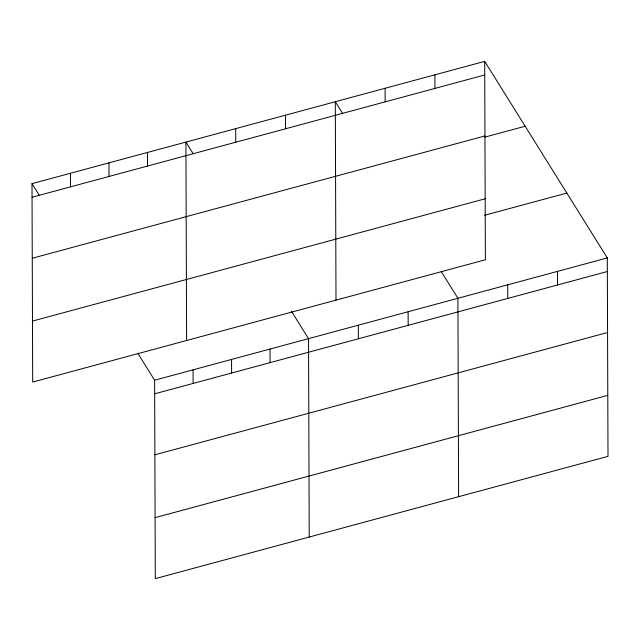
<?xml version="1.0" encoding="UTF-8"?>
<svg xmlns="http://www.w3.org/2000/svg" width="640" height="640" viewBox="0 0 640 640"><rect width="100%" height="100%" fill="white"/><g stroke="black" fill="none" stroke-linecap="round" stroke-linejoin="round"><path stroke-width="0.96" d="M484.696 61.368L485.384 259.776L32.696 382.072L32 183.656L484.696 61.368L607.304 257.928L608 456.344L155.304 578.632L154.616 380.224L138.016 353.608M32.048 197.248L484.744 74.96M32.264 258.24L484.952 135.944M484.936 137.096L525.16 126.232M32.48 321.08L485.176 198.784M484.488 215.312L566.848 193.064M154.616 380.224L607.304 257.928M154.664 393.816L607.352 271.52M154.872 454.808L607.568 332.512M155.096 517.648L607.784 395.352M342.568 113.36L335.304 101.72L336 300.136M441.32 271.672L457.92 298.288L458.608 496.704M193.176 153.72L185.92 142.08L186.608 340.488M291.408 311.2L308.528 338.64L309.224 537.056M32 183.656L39.264 195.296M557.512 271.384L557.56 284.976M507.712 284.832L507.76 298.424M434.896 74.816L434.944 88.408M408.12 311.736L408.168 325.328M385.104 88.272L385.152 101.864M358.328 325.192L358.376 338.784M285.512 115.176L285.56 128.768M270.048 349.04L270.096 362.632M235.712 128.624L235.76 142.216M231.568 359.432L231.616 373.024M193.088 369.824L193.136 383.416M147.44 152.472L147.488 166.064M108.96 162.864L109.008 176.456M70.48 173.264L70.528 186.856"/></g></svg>
